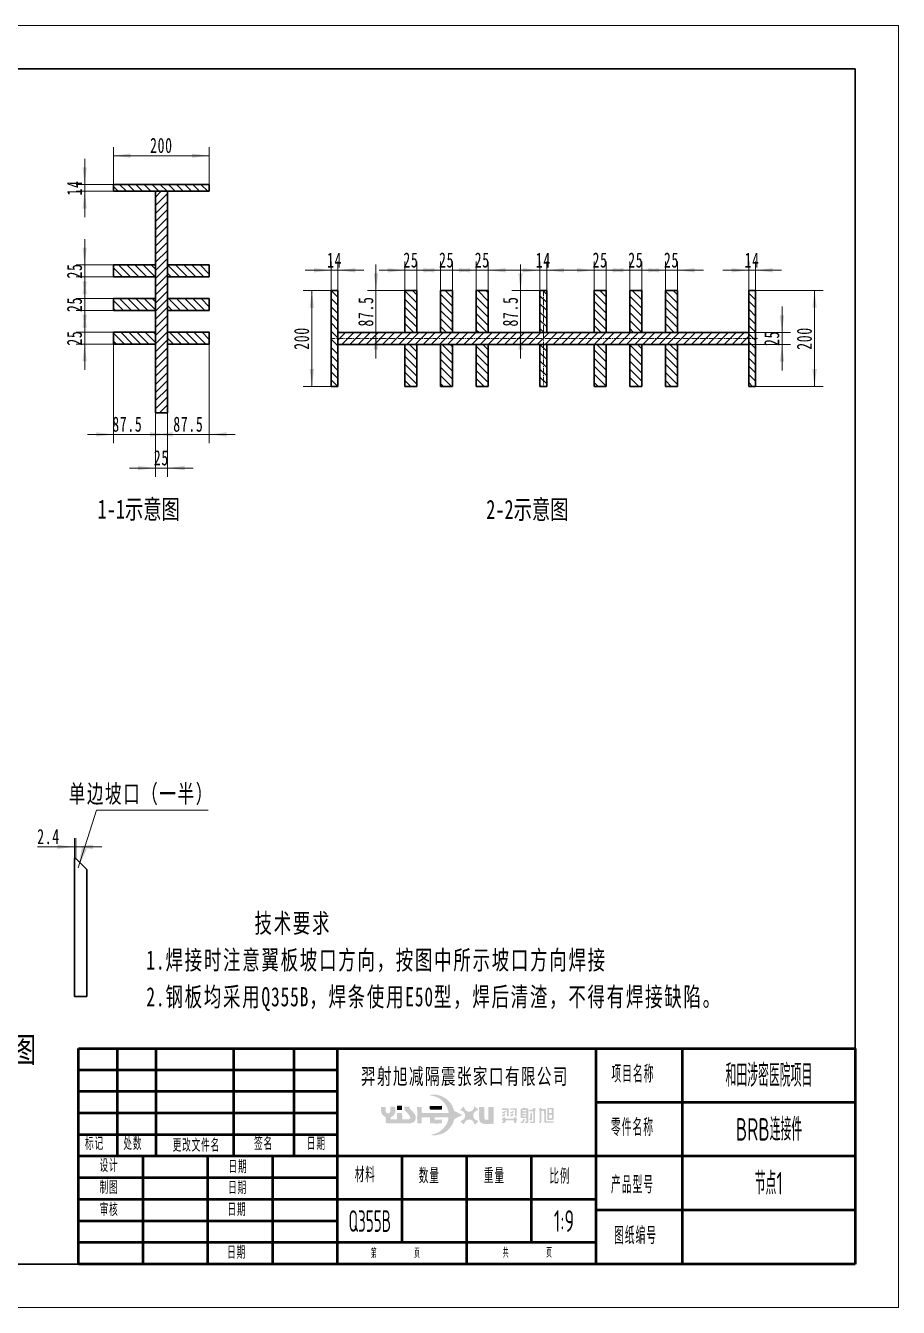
# Model space of a CAD drawing. Header units: millimetres. Extents: x 0 to 3780, y 0 to 2673.
# Drawn here: x 1960 to 3780, y 0 to 2673 of the extents above; entities that cross this region are included whole.
import ezdxf
from ezdxf.enums import TextEntityAlignment as Align

# ---------------------------------------------------------------- set-up
doc = ezdxf.new("R2010")
doc.units = ezdxf.units.MM
doc.linetypes.add('点画线', pattern=[18, 12, -2, 2, -2])
doc.layers.get('0').update_dxf_attribs({"lineweight": 35})
for name, color, linetype, lineweight in [('中心线层', 1, '点画线', 18), ('剖面线层', 4, 'Continuous', 18), ('实体线', 5, 'Continuous', 50), ('尺寸线层', 3, 'Continuous', 18), ('文字', 7, 'Continuous', 18), ('标记', 7, 'Continuous', 18), ('粗实线层', 7, 'Continuous', 35), ('细实线层', 7, 'Continuous', 18)]:
    doc.layers.add(name, color=color, linetype=linetype, lineweight=lineweight)
doc.styles.add('TSSD_Num', font='', dxfattribs={"width": 0.7})
doc.styles.add('UserTxtStyle4', font='', dxfattribs={"width": 0.667})
doc.styles.add('机械', font='isocp', dxfattribs={"width": 0.667, "bigfont": 'gbcbig.shx'})
doc.styles.add('标准', font='', dxfattribs={"width": 0.667})
doc.styles.get('TSSD_Num').set_extended_font_data('宋体')
doc.styles.get('UserTxtStyle4').set_extended_font_data('宋体')
doc.styles.get('标准').set_extended_font_data('宋体')
doc.dimstyles.new('标准', dxfattribs={"dimtxt": 3.5, "dimasz": 4, "dimexe": 2, "dimexo": 0, "dimtad": 1, "dimdsep": 46, "dimtxsty": '标准', "dimblk": '_CAXARROW', "dimcen": 0, "dimdle": 6, "dimazin": 2, "dimtfac": 0.707107, "dimtdec": 3, "dimtmove": 2, "dimatfit": 3, "dimfxl": 1, "dimfrac": 2, "dimtolj": 1, "dimtzin": 0, "dimarcsym": 1})

# ---------------------------------------------------------------- blocks, each defined once
blk = doc.blocks.new('*X2')
at = {"layer": '粗实线层'}
for p, q in [((200, 138.5), (-200, 138.5)), ((200, -138.5), (200, 138.5)), ((-200, -138.5), (200, -138.5))]:
    blk.add_line(p, q, dxfattribs=at)
at = {"layer": '细实线层'}
for p, q in [((210, 148.5), (-210, 148.5)), ((210, -148.5), (210, 148.5)), ((-210, -148.5), (210, -148.5))]:
    blk.add_line(p, q, dxfattribs=at)
blk = doc.blocks.new('*X3')
at = {"layer": '标记', "linetype": 'Continuous'}
for points in [[(-94.3, 34.06), (-94.3, 33.59), (-94.53, 32.83), (-94.77, 32.35), (-95.43, 31.46), (-96.52, 30.6), (-97.37, 30.22), (-98.13, 30.08), (-98.23, 29.99), (-97.99, 29.89), (-97.09, 29.89), (-95.86, 30.18), (-95.24, 30.46), (-94.68, 30.84), (-94.06, 31.41), (-93.49, 32.17), (-93.16, 32.83), (-92.93, 33.63), (-91.08, 34.58), (-92.95, 35.52), (-93.3, 36.57), (-93.73, 37.28), (-94.68, 38.27), (-95.81, 38.93), (-97, 39.27), (-98.23, 39.27), (-98.46, 39.22), (-98.56, 39.12), (-97.56, 38.93), (-96.62, 38.56), (-95.91, 38.08), (-95.24, 37.42), (-94.72, 36.66), (-94.35, 35.72), (-94.25, 35.29), (-94.25, 35.15), (-94.35, 35.05), (-100.36, 35.01), (-100.45, 35.15), (-100.45, 36.33), (-100.55, 36.43), (-101.45, 36.43), (-101.54, 36.33), (-101.49, 34.2), (-101.54, 34.15), (-101.49, 32.78), (-101.4, 32.64), (-100.88, 32.59), (-100.55, 32.64), (-100.45, 32.73), (-100.45, 33.92), (-100.31, 34.06), (-98.7, 34.06), (-98.56, 33.87), (-98.56, 32.73), (-98.46, 32.64), (-96.9, 32.59), (-95.86, 32.64), (-95.77, 32.73), (-95.77, 33.44), (-95.86, 33.54), (-97.37, 33.49), (-97.47, 33.59), (-97.47, 33.96), (-97.33, 34.06)], [(-102.31, 35.08), (-103.16, 35.98), (-103.26, 36.17), (-103.26, 36.45), (-103.35, 36.54), (-104.39, 36.54), (-104.54, 36.4), (-104.39, 35.69), (-103.16, 34.27), (-103.12, 33.85), (-103.31, 33.66), (-103.54, 33.56), (-104.96, 33.56), (-105.01, 34.93), (-105.1, 35.03), (-106.1, 35.03), (-106.19, 34.93), (-106.19, 33.66), (-106.29, 33.56), (-107.66, 33.56), (-107.66, 34.04), (-107, 34.46), (-106.67, 34.98), (-106.57, 35.41), (-106.57, 36.4), (-106.71, 36.54), (-107.42, 36.54), (-107.71, 36.45), (-107.75, 35.27), (-107.99, 34.98), (-108.42, 34.93), (-108.7, 35.12), (-108.8, 35.36), (-108.84, 36.45), (-109.84, 36.45), (-109.88, 36.4), (-109.88, 35.46), (-109.79, 35.03), (-109.6, 34.65), (-109.13, 34.22), (-108.8, 34.08), (-108.8, 33.09), (-108.75, 32.76), (-108.61, 32.62), (-103.12, 32.62), (-102.36, 32.9), (-102.07, 33.18), (-101.84, 33.7), (-101.84, 34.22), (-101.93, 34.51)], [(-105.03, 36.75), (-106.17, 36.75), (-106.17, 35.7), (-105.03, 35.7)], [(-95.86, 35.8), (-95.76, 35.9), (-95.76, 36.61), (-95.86, 36.7), (-98.56, 36.65), (-98.6, 36.61), (-98.6, 35.99), (-98.46, 35.8)]]:
    blk.add_hatch(color=138, dxfattribs=at).paths.add_polyline_path(points, flags=0)
h = blk.add_hatch(color=1, dxfattribs=at)
h.paths.add_polyline_path([(-87.14, 35.51), (-87.19, 35.46), (-87.14, 33.42), (-86.95, 33), (-86.57, 32.67), (-85.91, 32.52), (-84.02, 32.52), (-83.78, 32.62), (-83.83, 36.41), (-84.92, 36.45), (-85.01, 36.36), (-85.01, 33.57), (-85.15, 33.47), (-85.77, 33.52), (-85.91, 33.61), (-85.96, 36.31), (-86.15, 36.45), (-87.1, 36.41), (-87.19, 36.31)], flags=0)
h.paths.add_polyline_path([(-91.45, 33.19), (-91.5, 33.14), (-90.88, 32.48), (-90.69, 32.43), (-90.36, 33.09), (-90.17, 33.28), (-89.7, 33.52), (-89.18, 33.52), (-88.75, 33.33), (-88.52, 33.09), (-88.18, 32.38), (-88.09, 32.38), (-87.52, 32.9), (-87.38, 33.19), (-87.47, 33.28), (-87.9, 33.38), (-88.33, 33.75), (-88.52, 34.18), (-88.52, 34.7), (-88.28, 35.22), (-87.85, 35.55), (-87.38, 35.7), (-87.52, 35.98), (-88.23, 36.55), (-88.33, 36.41), (-88.37, 36.07), (-88.71, 35.65), (-89.27, 35.36), (-89.65, 35.36), (-90.08, 35.51), (-90.41, 35.79), (-90.69, 36.45), (-90.93, 36.41), (-91.5, 35.79), (-91.45, 35.6), (-90.98, 35.51), (-90.65, 35.22), (-90.41, 34.7), (-90.41, 34.23), (-90.6, 33.75), (-90.79, 33.52)], flags=0)
h = blk.add_hatch(color=138, dxfattribs=at)
h.paths.add_polyline_path([(-70.96, 35.05), (-70.96, 35.81), (-70.87, 35.9), (-70.35, 35.86), (-70.35, 35.05)], flags=0)
h.paths.add_polyline_path([(-70.96, 33.82), (-70.96, 34.58), (-70.87, 34.67), (-70.39, 34.67), (-70.3, 34.44), (-70.3, 33.92), (-70.39, 33.77)], flags=0)
h.paths.add_polyline_path([(-71.34, 36.19), (-71.39, 36.14), (-71.39, 33.49), (-71.24, 33.4), (-70.11, 33.44), (-69.92, 33.63), (-69.92, 36.19)], flags=0)
h.paths.add_polyline_path([(-73.23, 33.06), (-73.28, 33.02), (-73.28, 32.83), (-73.14, 32.73), (-72.9, 32.78), (-72.71, 32.97), (-72.71, 35.48), (-72.57, 35.57), (-72.1, 35.53), (-72.05, 32.92), (-71.91, 32.78), (-69.97, 32.78), (-69.87, 32.88), (-69.97, 33.11), (-71.58, 33.11), (-71.67, 33.21), (-71.67, 35.86), (-71.81, 35.95), (-72.66, 35.95), (-72.81, 36.24), (-73.04, 36.24), (-73.28, 35.86), (-73.28, 35.62), (-73.14, 35.53), (-73.09, 33.25)], flags=0)
h.paths.add_polyline_path([(-75.46, 33.63), (-75.51, 33.54), (-75.36, 33.35), (-75.08, 33.35), (-74.94, 33.44), (-74.94, 34.96), (-75.03, 35.05), (-75.32, 35.01), (-75.32, 33.82)], flags=0)
h.paths.add_polyline_path([(-75.55, 35.72), (-75.6, 35.67), (-75.6, 35.57), (-75.46, 35.43), (-74.61, 35.38), (-74.61, 33.06), (-75.32, 33.02), (-75.41, 32.83), (-75.27, 32.69), (-74.37, 32.69), (-74.18, 32.83), (-74.18, 35.38), (-74.08, 35.48), (-74.18, 36.14), (-74.27, 36.24), (-74.61, 36.19), (-74.65, 35.81), (-75.17, 35.81)], flags=0)
h.paths.add_polyline_path([(-77.11, 35.48), (-77.11, 35.72), (-76.22, 35.76), (-76.22, 35.53), (-76.36, 35.43)], flags=0)
h.paths.add_polyline_path([(-77.11, 34.86), (-77.11, 35.05), (-76.36, 35.15), (-76.17, 35.01), (-76.26, 34.82)], flags=0)
h.paths.add_polyline_path([(-77.11, 34.25), (-77.11, 34.44), (-76.93, 34.53), (-76.36, 34.53), (-76.17, 34.39), (-76.31, 34.2)], flags=0)
h.paths.add_polyline_path([(-77.49, 36.05), (-77.54, 36), (-77.54, 33.96), (-77.45, 33.87), (-76.22, 33.87), (-76.17, 33.16), (-76.26, 33.02), (-76.5, 33.02), (-76.59, 32.88), (-76.45, 32.69), (-75.93, 32.69), (-75.74, 32.88), (-75.79, 36), (-75.88, 36.09), (-76.45, 36.09), (-76.55, 36.24), (-76.93, 36.24), (-77.07, 36.09)], flags=0)
h.paths.add_polyline_path([(-77.49, 32.97), (-77.54, 32.92), (-77.54, 32.78), (-77.45, 32.69), (-77.07, 32.69), (-76.83, 32.88), (-76.59, 33.44), (-76.59, 33.68), (-76.88, 33.68), (-77.16, 33.11)], flags=0)
h.paths.add_polyline_path([(-79.91, 34.53), (-79.95, 34.48), (-79.91, 34.25), (-79.53, 34.25), (-79.39, 34.34), (-79.15, 34.77), (-79.53, 34.82)], flags=0)
h.paths.add_polyline_path([(-79.95, 36), (-80, 35.9), (-79.91, 35.81), (-78.87, 35.76), (-78.87, 34.39), (-78.77, 34.25), (-78.44, 34.3), (-78.44, 36.14), (-79.91, 36.15)], flags=0)
h.paths.add_polyline_path([(-79.95, 35.1), (-80, 35.05), (-79.91, 34.96), (-79.39, 34.96), (-79.15, 35.34), (-79.2, 35.48), (-79.43, 35.48), (-79.67, 35.24), (-79.91, 35.24)], flags=0)
h.paths.add_polyline_path([(-81.8, 36.14), (-81.85, 36.09), (-81.85, 35.86), (-81.75, 35.76), (-80.76, 35.76), (-80.71, 34.3), (-80.38, 34.25), (-80.29, 34.34), (-80.33, 36.14)], flags=0)
h.paths.add_polyline_path([(-81.8, 35.24), (-81.85, 35.19), (-81.8, 34.96), (-81.28, 34.96), (-81.04, 35.29), (-81.04, 35.48), (-81.33, 35.48), (-81.61, 35.24)], flags=0)
h.paths.add_polyline_path([(-81.8, 32.97), (-81.85, 32.92), (-81.85, 32.83), (-81.71, 32.73), (-81.14, 32.78), (-81.04, 32.88), (-81.04, 33.25), (-80.9, 33.35), (-79.15, 33.35), (-79.06, 33.21), (-79.06, 32.83), (-78.91, 32.73), (-78.68, 32.73), (-78.53, 32.88), (-78.53, 33.25), (-78.39, 33.4), (-78.39, 33.68), (-78.53, 33.77), (-78.53, 33.92), (-78.63, 34.01), (-79.01, 34.01), (-79.15, 33.73), (-81, 33.73), (-81.14, 34.01), (-81.47, 34.01), (-81.61, 33.92), (-81.61, 33.77), (-81.85, 33.63), (-81.85, 33.4), (-81.66, 33.35), (-81.56, 33.21), (-81.66, 33.02)], flags=0)
h.paths.add_polyline_path([(-81.85, 34.48), (-81.9, 34.39), (-81.8, 34.25), (-81.37, 34.25), (-81.04, 34.67), (-81.09, 34.86), (-81.42, 34.82)], flags=0)
at = {"layer": '实体线'}
for p, q in [((-180, 50), (0, 50)), ((-180, 0), (-180, 50)), ((-171, 25), (-171, 50)), ((-162, 25), (-162, 50)), ((-144, 25), (-144, 50)), ((-130, 25), (-130, 50)), ((-120, 0), (-120, 50)), ((-60, 0), (-60, 50)), ((-40, 0), (-40, 50)), ((0, 50), (0, 0)), ((-120, 45), (-180, 45)), ((-120, 40), (-180, 40)), ((-120, 40), (-180, 40)), ((0, 37.5), (-60, 37.5)), ((-120, 35), (-180, 35)), ((-120, 30), (-180, 30)), ((-60, 25), (-180, 25)), ((-165, 0), (-165, 25)), ((-150, 0), (-150, 25)), ((-135, 0), (-135, 25)), ((-105, 5), (-105, 25)), ((-90, 0), (-90, 25)), ((-75, 5), (-75, 25)), ((0, 25), (-60, 25)), ((-120, 20), (-180, 20)), ((-60, 15), (-180, 15)), ((0, 12.5), (-60, 12.5)), ((-120, 10), (-180, 10)), ((-60, 5), (-180, 5)), ((0, 0), (-180, 0))]:
    blk.add_line(p, q, dxfattribs=at)
at = {"layer": '实体线', "color": 0, "attachment_point": 1, "style": '机械'}
for s, insert, char_height, width in [('\\T1.1;比例', (-70.87, 22.12), 3.5, 15.1191), ('\\T1.1;第         页', (-112.26, 3.45), 2, 39.5858)]:
    blk.add_mtext(s, dxfattribs=dict(at, insert=insert, char_height=char_height, width=width))
at = {"layer": '尺寸线层', "color": 7, "linetype": 'Continuous', "lineweight": 18, "insert": (-90.45, 43.32), "char_height": 3.7038, "width": 81.2975, "attachment_point": 5, "line_spacing_factor": 1.194679, "style": 'UserTxtStyle4'}
blk.add_mtext('\\T1.1;羿射旭减隔震张家口有限公司', dxfattribs=at)
at = {"layer": '尺寸线层', "color": 0, "attachment_point": 1, "style": '机械'}
for s, insert, char_height, width in [('\\T1.1;项目名称', (-56.5, 46.08), 4, 15.1191), ('\\T1.1;零件名称', (-56.6, 33.71), 4, 15.1191), ('\\T1.1;标记', (-178.5, 29.46), 3, 15.1191), ('\\T1.1;处数', (-169.61, 29.46), 3, 15.1191), ('\\T1.1;签名', (-139.32, 29.46), 3, 15.1191), ('\\T1.1;日期', (-127.06, 29.46), 3, 15.1191), ('\\T1.1;更改文件名', (-158.19, 29.07), 3, 15.1191), ('\\T1.1;设计', (-175.14, 24.38), 3, 15.1191), ('\\T1.1;日期', (-145.25, 24.08), 3, 15.1191), ('\\T1.1;材料', (-116, 22.5), 3.5, 15.1191), ('\\T1.1;数量', (-101.14, 22.23), 3.5, 15.1191), ('\\T1.1;重量', (-86.06, 22.23), 3.5, 15.1191), ('\\T1.1;产品型号', (-56.6, 20.42), 4, 15.1191), ('\\T1.1;制图', (-175.14, 19.3), 3, 15.1191), ('\\T1.1;日期', (-145.35, 19.22), 3, 15.1191), ('\\T1.1;审核', (-175.12, 14.15), 3, 15.1191), ('\\T1.1;日期', (-145.49, 14.17), 3, 15.1191), ('\\T1.1;图纸编号', (-55.9, 8.64), 4, 15.1191), ('\\T1.1;日期', (-145.57, 4.23), 3, 15.1191), ('\\T1.1;共         页', (-81.66, 3.56), 2, 39.5858)]:
    blk.add_mtext(s, dxfattribs=dict(at, insert=insert, char_height=char_height, width=width))
at = {"layer": '尺寸线层', "color": 0, "style": '机械', "width": 0.667}
for tag, height, p in [('标记4', 2.88, (-175.5, 47.5)), ('处数D', 2.83, (-166.5, 47.5)), ('更改文件4', 2.88, (-153, 47.5)), ('签名4', 2.83, (-137, 47.5)), ('日期', 2.83, (-125, 47.5)), ('项目名称', 5.2, (-20, 43.75)), ('标记3', 2.88, (-175.5, 42.5)), ('处数C', 2.83, (-166.5, 42.5)), ('更改文件3', 2.88, (-153, 42.5)), ('签名3', 2.83, (-137, 42.5)), ('日期', 2.83, (-125, 42.5)), ('标记2', 2.88, (-175.5, 37.5)), ('处数B', 2.83, (-166.5, 37.5)), ('更改文件2', 2.88, (-153, 37.5)), ('签名2', 2.83, (-137, 37.5)), ('日期', 2.83, (-125, 37.5)), ('标记1', 2.88, (-175.5, 32.5)), ('处数A', 2.83, (-166.5, 32.5)), ('更改文件1', 2.88, (-153, 32.5)), ('签名1', 2.83, (-137, 32.5)), ('日期', 2.83, (-125, 32.5)), ('零件名称', 5.2, (-20, 31.25)), ('设计', 2.86, (-157.5, 22.5)), ('日期', 2.83, (-127.5, 22.5)), ('产品型号', 5.2, (-20, 18.75)), ('制图', 2.86, (-157.5, 17.5)), ('日期', 2.83, (-127.5, 17.5)), ('审核', 2.86, (-157.5, 12.5)), ('日期', 2.83, (-127.5, 12.5)), ('材料', 4.76, (-112.5, 10)), ('数量', 4.72, (-97.5, 10)), ('重量', 4.8, (-82.5, 10)), ('比例', 4.96, (-67.5, 10)), ('图纸编号', 5.2, (-20, 6.25)), ('日期', 2.83, (-127.5, 2.86))]:
    blk.add_attdef(tag, text='', height=height, dxfattribs=at).set_placement(p, align=Align.MIDDLE_CENTER)
blk = doc.blocks.new('*X8')
at = {"layer": '尺寸线层', "linetype": 'Continuous'}
for points in [[(3605.2, 2120.6), (3609.7, 2084.6), (3600.7, 2084.6)], [(3605.2, 1920.6), (3609.7, 1956.6), (3600.7, 1956.6)]]:
    blk.add_hatch(color=0, dxfattribs=at).paths.add_polyline_path(points, flags=0)
at = {"layer": '尺寸线层', "color": 0, "linetype": 'Continuous'}
for p, q in [((3482, 2120.6), (3623.2, 2120.6)), ((3605.2, 2120.6), (3605.2, 1920.6)), ((3482, 1920.6), (3623.2, 1920.6))]:
    blk.add_line(p, q, dxfattribs=at)
at = {"layer": '尺寸线层', "color": 0, "insert": (3584, 2020.6), "char_height": 31.5, "width": 90.052, "attachment_point": 5, "rotation": 90, "line_spacing_factor": 1.15057, "style": '标准'}
blk.add_mtext('\\T1.1;200', dxfattribs=at)
blk = doc.blocks.new('_CAXARROW')
blk.add_hatch(color=0).paths.add_polyline_path([(0, 0), (-1, 0.125), (-1, -0.125)], flags=0)
blk = doc.blocks.new('*X9')
at = {"layer": '尺寸线层', "linetype": 'Continuous'}
for points in [[(2556.6, 2120.6), (2561.1, 2084.6), (2552.1, 2084.6)], [(2556.6, 1920.6), (2561.1, 1956.6), (2552.1, 1956.6)]]:
    blk.add_hatch(color=0, dxfattribs=at).paths.add_polyline_path(points, flags=0)
at = {"layer": '尺寸线层', "color": 0, "linetype": 'Continuous'}
for p, q in [((2597, 2120.6), (2538.6, 2120.6)), ((2556.6, 2120.6), (2556.6, 1920.6)), ((2597, 1920.6), (2538.6, 1920.6))]:
    blk.add_line(p, q, dxfattribs=at)
at = {"layer": '尺寸线层', "color": 0, "insert": (2535.4, 2020.6), "char_height": 31.5, "width": 90.052, "attachment_point": 5, "rotation": 90, "line_spacing_factor": 1.15057, "style": '标准'}
blk.add_mtext('\\T1.1;200', dxfattribs=at)
blk = doc.blocks.new('*X10')
at = {"layer": '尺寸线层', "linetype": 'Continuous'}
for points in [[(2597, 2162.8), (2561, 2158.3), (2561, 2167.3)], [(2611, 2162.8), (2647, 2158.3), (2647, 2167.3)]]:
    blk.add_hatch(color=0, dxfattribs=at).paths.add_polyline_path(points, flags=0)
at = {"layer": '尺寸线层', "color": 0, "linetype": 'Continuous'}
for p, q in [((2597, 2120.6), (2597, 2180.8)), ((2611, 2120.6), (2611, 2180.8)), ((2665, 2162.8), (2543, 2162.8))]:
    blk.add_line(p, q, dxfattribs=at)
at = {"layer": '尺寸线层', "color": 0, "insert": (2604, 2184), "char_height": 31.5, "width": 63, "attachment_point": 5, "line_spacing_factor": 1.15057, "style": '标准'}
blk.add_mtext('\\T1.1;14', dxfattribs=at)
blk = doc.blocks.new('*X11')
at = {"layer": '尺寸线层', "linetype": 'Continuous'}
for points in [[(3219.8, 2162.8), (3183.8, 2167.3), (3183.8, 2158.3)], [(3244.8, 2162.8), (3280.8, 2167.3), (3280.8, 2158.3)]]:
    blk.add_hatch(color=0, dxfattribs=at).paths.add_polyline_path(points, flags=0)
at = {"layer": '尺寸线层', "color": 0, "linetype": 'Continuous'}
for p, q in [((3219.8, 2120.6), (3219.8, 2180.8)), ((3244.8, 2120.6), (3244.8, 2180.8)), ((3165.8, 2162.8), (3298.8, 2162.8))]:
    blk.add_line(p, q, dxfattribs=at)
at = {"layer": '尺寸线层', "color": 0, "insert": (3232.3, 2184), "char_height": 31.5, "width": 63, "attachment_point": 5, "line_spacing_factor": 1.15057, "style": '标准'}
blk.add_mtext('\\T1.1;25', dxfattribs=at)
blk = doc.blocks.new('*X12')
at = {"layer": '尺寸线层', "linetype": 'Continuous'}
for points in [[(3294.2, 2162.8), (3258.2, 2167.3), (3258.2, 2158.3)], [(3319.2, 2162.8), (3355.2, 2167.3), (3355.2, 2158.3)]]:
    blk.add_hatch(color=0, dxfattribs=at).paths.add_polyline_path(points, flags=0)
at = {"layer": '尺寸线层', "color": 0, "linetype": 'Continuous'}
for p, q in [((3294.2, 2120.6), (3294.2, 2180.8)), ((3319.2, 2120.6), (3319.2, 2180.8)), ((3240.2, 2162.8), (3373.2, 2162.8))]:
    blk.add_line(p, q, dxfattribs=at)
at = {"layer": '尺寸线层', "color": 0, "insert": (3306.7, 2184), "char_height": 31.5, "width": 63, "attachment_point": 5, "line_spacing_factor": 1.15057, "style": '标准'}
blk.add_mtext('\\T1.1;25', dxfattribs=at)
blk = doc.blocks.new('*X13')
at = {"layer": '尺寸线层', "linetype": 'Continuous'}
for points in [[(3468, 2162.8), (3432, 2167.3), (3432, 2158.3)], [(3482, 2162.8), (3518, 2167.3), (3518, 2158.3)]]:
    blk.add_hatch(color=0, dxfattribs=at).paths.add_polyline_path(points, flags=0)
at = {"layer": '尺寸线层', "color": 0, "linetype": 'Continuous'}
for p, q in [((3468, 2120.6), (3468, 2180.8)), ((3482, 2120.6), (3482, 2180.8)), ((3414, 2162.8), (3536, 2162.8))]:
    blk.add_line(p, q, dxfattribs=at)
at = {"layer": '尺寸线层', "color": 0, "insert": (3475, 2184), "char_height": 31.5, "width": 63, "attachment_point": 5, "line_spacing_factor": 1.15057, "style": '标准'}
blk.add_mtext('\\T1.1;14', dxfattribs=at)
blk = doc.blocks.new('*X14')
at = {"layer": '尺寸线层', "linetype": 'Continuous'}
for points in [[(3537.3, 2033.1), (3541.8, 2069.1), (3532.8, 2069.1)], [(3537.3, 2008.1), (3541.8, 1972.1), (3532.8, 1972.1)]]:
    blk.add_hatch(color=0, dxfattribs=at).paths.add_polyline_path(points, flags=0)
at = {"layer": '尺寸线层', "color": 0, "linetype": 'Continuous'}
for p, q in [((3537.3, 2087.1), (3537.3, 1954.1)), ((3468, 2033.1), (3555.3, 2033.1)), ((3468, 2008.1), (3555.3, 2008.1))]:
    blk.add_line(p, q, dxfattribs=at)
at = {"layer": '尺寸线层', "color": 0, "insert": (3516.1, 2020.6), "char_height": 31.5, "width": 63, "attachment_point": 5, "rotation": 90, "line_spacing_factor": 1.15057, "style": '标准'}
blk.add_mtext('\\T1.1;25', dxfattribs=at)
blk = doc.blocks.new('*X15')
at = {"layer": '尺寸线层', "linetype": 'Continuous'}
for points in [[(2690.4, 2120.6), (2685.9, 2156.6), (2694.9, 2156.6)], [(2690.4, 2033.1), (2685.9, 1997.1), (2694.9, 1997.1)]]:
    blk.add_hatch(color=0, dxfattribs=at).paths.add_polyline_path(points, flags=0)
at = {"layer": '尺寸线层', "color": 0, "linetype": 'Continuous'}
for p, q in [((2690.4, 1979.1), (2690.4, 2174.6)), ((2750.8, 2120.6), (2672.4, 2120.6)), ((2750.8, 2033.1), (2672.4, 2033.1))]:
    blk.add_line(p, q, dxfattribs=at)
at = {"layer": '尺寸线层', "color": 0, "insert": (2669.2, 2076.9), "char_height": 31.5, "width": 122.87, "attachment_point": 5, "rotation": 90, "line_spacing_factor": 1.15057, "style": '标准'}
blk.add_mtext('\\T1.1;87.5', dxfattribs=at)
blk = doc.blocks.new('*X16')
at = {"layer": '尺寸线层', "linetype": 'Continuous'}
for points in [[(3032.5, 2162.8), (2996.5, 2167.3), (2996.5, 2158.3)], [(3046.5, 2162.8), (3082.5, 2167.3), (3082.5, 2158.3)]]:
    blk.add_hatch(color=0, dxfattribs=at).paths.add_polyline_path(points, flags=0)
at = {"layer": '尺寸线层', "color": 0, "linetype": 'Continuous'}
for p, q in [((3032.5, 2120.6), (3032.5, 2180.8)), ((3046.5, 2120.6), (3046.5, 2180.8)), ((2978.5, 2162.8), (3100.5, 2162.8))]:
    blk.add_line(p, q, dxfattribs=at)
at = {"layer": '尺寸线层', "color": 0, "insert": (3039.5, 2184), "char_height": 31.5, "width": 63, "attachment_point": 5, "line_spacing_factor": 1.15057, "style": '标准'}
blk.add_mtext('\\T1.1;14', dxfattribs=at)
blk = doc.blocks.new('*X17')
at = {"layer": '尺寸线层', "linetype": 'Continuous'}
for points in [[(3145.4, 2162.8), (3109.4, 2167.3), (3109.4, 2158.3)], [(3170.4, 2162.8), (3206.4, 2167.3), (3206.4, 2158.3)]]:
    blk.add_hatch(color=0, dxfattribs=at).paths.add_polyline_path(points, flags=0)
at = {"layer": '尺寸线层', "color": 0, "linetype": 'Continuous'}
for p, q in [((3145.4, 2120.6), (3145.4, 2180.8)), ((3170.4, 2120.6), (3170.4, 2180.8)), ((3091.4, 2162.8), (3224.4, 2162.8))]:
    blk.add_line(p, q, dxfattribs=at)
at = {"layer": '尺寸线层', "color": 0, "insert": (3157.9, 2184), "char_height": 31.5, "width": 63, "attachment_point": 5, "line_spacing_factor": 1.15057, "style": '标准'}
blk.add_mtext('\\T1.1;25', dxfattribs=at)
blk = doc.blocks.new('*X18')
at = {"layer": '尺寸线层', "linetype": 'Continuous'}
for points in [[(2899.6, 2162.8), (2863.6, 2167.3), (2863.6, 2158.3)], [(2924.6, 2162.8), (2960.6, 2167.3), (2960.6, 2158.3)]]:
    blk.add_hatch(color=0, dxfattribs=at).paths.add_polyline_path(points, flags=0)
at = {"layer": '尺寸线层', "color": 0, "linetype": 'Continuous'}
for p, q in [((2899.6, 2120.6), (2899.6, 2180.8)), ((2924.6, 2120.6), (2924.6, 2180.8)), ((2845.6, 2162.8), (2978.6, 2162.8))]:
    blk.add_line(p, q, dxfattribs=at)
at = {"layer": '尺寸线层', "color": 0, "insert": (2912.1, 2184), "char_height": 31.5, "width": 63, "attachment_point": 5, "line_spacing_factor": 1.15057, "style": '标准'}
blk.add_mtext('\\T1.1;25', dxfattribs=at)
blk = doc.blocks.new('*X19')
at = {"layer": '尺寸线层', "linetype": 'Continuous'}
for points in [[(2825.2, 2162.8), (2789.2, 2158.3), (2789.2, 2167.3)], [(2850.2, 2162.8), (2886.2, 2158.3), (2886.2, 2167.3)]]:
    blk.add_hatch(color=0, dxfattribs=at).paths.add_polyline_path(points, flags=0)
at = {"layer": '尺寸线层', "color": 0, "linetype": 'Continuous'}
for p, q in [((2825.2, 2120.6), (2825.2, 2180.8)), ((2850.2, 2120.6), (2850.2, 2180.8)), ((2904.2, 2162.8), (2771.2, 2162.8))]:
    blk.add_line(p, q, dxfattribs=at)
at = {"layer": '尺寸线层', "color": 0, "insert": (2837.7, 2184), "char_height": 31.5, "width": 63, "attachment_point": 5, "line_spacing_factor": 1.15057, "style": '标准'}
blk.add_mtext('\\T1.1;25', dxfattribs=at)
blk = doc.blocks.new('*X20')
at = {"layer": '尺寸线层', "linetype": 'Continuous'}
for points in [[(2750.8, 2162.8), (2714.8, 2158.3), (2714.8, 2167.3)], [(2775.8, 2162.8), (2811.8, 2158.3), (2811.8, 2167.3)]]:
    blk.add_hatch(color=0, dxfattribs=at).paths.add_polyline_path(points, flags=0)
at = {"layer": '尺寸线层', "color": 0, "linetype": 'Continuous'}
for p, q in [((2750.8, 2120.6), (2750.8, 2180.8)), ((2775.8, 2120.6), (2775.8, 2180.8)), ((2829.8, 2162.8), (2696.8, 2162.8))]:
    blk.add_line(p, q, dxfattribs=at)
at = {"layer": '尺寸线层', "color": 0, "insert": (2763.3, 2184), "char_height": 31.5, "width": 63, "attachment_point": 5, "line_spacing_factor": 1.15057, "style": '标准'}
blk.add_mtext('\\T1.1;25', dxfattribs=at)
blk = doc.blocks.new('*X21')
at = {"layer": '尺寸线层', "linetype": 'Continuous'}
for points in [[(2992, 2120.6), (2996.5, 2156.6), (2987.5, 2156.6)], [(2992, 2033.1), (2996.5, 1997.1), (2987.5, 1997.1)]]:
    blk.add_hatch(color=0, dxfattribs=at).paths.add_polyline_path(points, flags=0)
at = {"layer": '尺寸线层', "color": 0, "linetype": 'Continuous'}
for p, q in [((2992, 2174.6), (2992, 1979.1)), ((3032.5, 2120.6), (2974, 2120.6)), ((3032.5, 2033.1), (2974, 2033.1))]:
    blk.add_line(p, q, dxfattribs=at)
at = {"layer": '尺寸线层', "color": 0, "insert": (2970.8, 2076.9), "char_height": 31.5, "width": 122.87, "attachment_point": 5, "rotation": 90, "line_spacing_factor": 1.15057, "style": '标准'}
blk.add_mtext('\\T1.1;87.5', dxfattribs=at)
blk = doc.blocks.new('*X24')
at = {"layer": '尺寸线层', "linetype": 'Continuous'}
for points in [[(2142.8, 2401.8), (2178.8, 2397.3), (2178.8, 2406.3)], [(2342.8, 2401.8), (2306.8, 2397.3), (2306.8, 2406.3)]]:
    blk.add_hatch(color=0, dxfattribs=at).paths.add_polyline_path(points, flags=0)
at = {"layer": '尺寸线层', "color": 0, "linetype": 'Continuous'}
for p, q in [((2142.8, 2341.5), (2142.8, 2419.8)), ((2342.8, 2341.5), (2342.8, 2419.8)), ((2342.8, 2401.8), (2142.8, 2401.8))]:
    blk.add_line(p, q, dxfattribs=at)
at = {"layer": '尺寸线层', "color": 0, "insert": (2242.8, 2423), "char_height": 31.5, "width": 90.052, "attachment_point": 5, "line_spacing_factor": 1.15057, "style": '标准'}
blk.add_mtext('\\T1.1;200', dxfattribs=at)
blk = doc.blocks.new('*X25')
at = {"layer": '尺寸线层', "linetype": 'Continuous'}
for points in [[(2082.8, 2173.9), (2087.3, 2209.9), (2078.3, 2209.9)], [(2082.8, 2148.9), (2087.3, 2112.9), (2078.3, 2112.9)]]:
    blk.add_hatch(color=0, dxfattribs=at).paths.add_polyline_path(points, flags=0)
at = {"layer": '尺寸线层', "color": 0, "linetype": 'Continuous'}
for p, q in [((2082.8, 2227.9), (2082.8, 2094.9)), ((2142.8, 2173.9), (2064.8, 2173.9)), ((2142.8, 2148.9), (2064.8, 2148.9))]:
    blk.add_line(p, q, dxfattribs=at)
at = {"layer": '尺寸线层', "color": 0, "insert": (2061.6, 2161.4), "char_height": 31.5, "width": 63, "attachment_point": 5, "rotation": 90, "line_spacing_factor": 1.15057, "style": '标准'}
blk.add_mtext('\\T1.1;25', dxfattribs=at)
blk = doc.blocks.new('*X26')
at = {"layer": '尺寸线层', "linetype": 'Continuous'}
for points in [[(2082.8, 2103.9), (2087.3, 2139.9), (2078.3, 2139.9)], [(2082.8, 2078.9), (2087.3, 2042.9), (2078.3, 2042.9)]]:
    blk.add_hatch(color=0, dxfattribs=at).paths.add_polyline_path(points, flags=0)
at = {"layer": '尺寸线层', "color": 0, "linetype": 'Continuous'}
for p, q in [((2082.8, 2157.9), (2082.8, 2024.9)), ((2142.8, 2103.9), (2064.8, 2103.9)), ((2142.8, 2078.9), (2064.8, 2078.9))]:
    blk.add_line(p, q, dxfattribs=at)
at = {"layer": '尺寸线层', "color": 0, "insert": (2061.6, 2091.4), "char_height": 31.5, "width": 63, "attachment_point": 5, "rotation": 90, "line_spacing_factor": 1.15057, "style": '标准'}
blk.add_mtext('\\T1.1;25', dxfattribs=at)
blk = doc.blocks.new('*X27')
at = {"layer": '尺寸线层', "linetype": 'Continuous'}
for points in [[(2082.8, 2033.9), (2087.3, 2069.9), (2078.3, 2069.9)], [(2082.8, 2008.9), (2087.3, 1972.9), (2078.3, 1972.9)]]:
    blk.add_hatch(color=0, dxfattribs=at).paths.add_polyline_path(points, flags=0)
at = {"layer": '尺寸线层', "color": 0, "linetype": 'Continuous'}
for p, q in [((2082.8, 2087.9), (2082.8, 1954.9)), ((2142.8, 2033.9), (2064.8, 2033.9)), ((2142.8, 2008.9), (2064.8, 2008.9))]:
    blk.add_line(p, q, dxfattribs=at)
at = {"layer": '尺寸线层', "color": 0, "insert": (2061.6, 2021.4), "char_height": 31.5, "width": 63, "attachment_point": 5, "rotation": 90, "line_spacing_factor": 1.15057, "style": '标准'}
blk.add_mtext('\\T1.1;25', dxfattribs=at)
blk = doc.blocks.new('*X28')
at = {"layer": '尺寸线层', "linetype": 'Continuous'}
for points in [[(2230.3, 1750.3), (2194.3, 1754.8), (2194.3, 1745.8)], [(2255.3, 1750.3), (2291.3, 1754.8), (2291.3, 1745.8)]]:
    blk.add_hatch(color=0, dxfattribs=at).paths.add_polyline_path(points, flags=0)
at = {"layer": '尺寸线层', "color": 0, "linetype": 'Continuous'}
for p, q in [((2230.3, 1865.5), (2230.3, 1732.3)), ((2255.3, 1865.5), (2255.3, 1732.3)), ((2176.3, 1750.3), (2309.3, 1750.3))]:
    blk.add_line(p, q, dxfattribs=at)
at = {"layer": '尺寸线层', "color": 0, "insert": (2242.8, 1771.5), "char_height": 31.5, "width": 63, "attachment_point": 5, "line_spacing_factor": 1.15057, "style": '标准'}
blk.add_mtext('\\T1.1;25', dxfattribs=at)
blk = doc.blocks.new('*X29')
at = {"layer": '尺寸线层', "linetype": 'Continuous'}
for points in [[(2082.8, 2341.5), (2087.3, 2377.5), (2078.3, 2377.5)], [(2082.8, 2327.5), (2087.3, 2291.5), (2078.3, 2291.5)]]:
    blk.add_hatch(color=0, dxfattribs=at).paths.add_polyline_path(points, flags=0)
at = {"layer": '尺寸线层', "color": 0, "linetype": 'Continuous'}
for p, q in [((2082.8, 2395.5), (2082.8, 2273.5)), ((2142.8, 2341.5), (2064.8, 2341.5)), ((2142.8, 2327.5), (2064.8, 2327.5))]:
    blk.add_line(p, q, dxfattribs=at)
at = {"layer": '尺寸线层', "color": 0, "insert": (2061.5, 2334.5), "char_height": 31.5, "width": 63, "attachment_point": 5, "rotation": 90, "line_spacing_factor": 1.15057, "style": '标准'}
blk.add_mtext('\\T1.1;14', dxfattribs=at)
blk = doc.blocks.new('*X30')
at = {"layer": '尺寸线层', "linetype": 'Continuous'}
for points in [[(2142.8, 1820.5), (2106.8, 1825), (2106.8, 1816)], [(2230.3, 1820.5), (2266.3, 1825), (2266.3, 1816)]]:
    blk.add_hatch(color=0, dxfattribs=at).paths.add_polyline_path(points, flags=0)
at = {"layer": '尺寸线层', "color": 0, "linetype": 'Continuous'}
for p, q in [((2142.8, 2008.9), (2142.8, 1802.5)), ((2230.3, 1865.5), (2230.3, 1802.5)), ((2088.8, 1820.5), (2284.3, 1820.5))]:
    blk.add_line(p, q, dxfattribs=at)
at = {"layer": '尺寸线层', "color": 0, "insert": (2171.8, 1841.7), "char_height": 31.5, "width": 122.87, "attachment_point": 5, "line_spacing_factor": 1.15057, "style": '标准'}
blk.add_mtext('\\T1.1;87.5', dxfattribs=at)
blk = doc.blocks.new('*X31')
at = {"layer": '尺寸线层', "linetype": 'Continuous'}
for points in [[(2255.3, 1820.5), (2219.3, 1816), (2219.3, 1825)], [(2342.8, 1820.5), (2378.8, 1816), (2378.8, 1825)]]:
    blk.add_hatch(color=0, dxfattribs=at).paths.add_polyline_path(points, flags=0)
at = {"layer": '尺寸线层', "color": 0, "linetype": 'Continuous'}
for p, q in [((2342.8, 2008.9), (2342.8, 1802.5)), ((2255.3, 1865.5), (2255.3, 1802.5)), ((2396.8, 1820.5), (2201.3, 1820.5))]:
    blk.add_line(p, q, dxfattribs=at)
at = {"layer": '尺寸线层', "color": 0, "insert": (2299.1, 1841.7), "char_height": 31.5, "width": 122.87, "attachment_point": 5, "line_spacing_factor": 1.15057, "style": '标准'}
blk.add_mtext('\\T1.1;87.5', dxfattribs=at)
blk = doc.blocks.new('*X37')
at = {"layer": '尺寸线层', "linetype": 'Continuous'}
blk.add_hatch(color=0, dxfattribs=at).paths.add_polyline_path([(-131.8, -120.4), (-123.8, -77.6), (-113.5, -80.9)], flags=0)
at = {"layer": '尺寸线层', "color": 0, "linetype": 'Continuous'}
blk.add_line((-131.8, -120.4), (-93.5, 0), dxfattribs=at)
at = {"layer": '尺寸线层', "color": 0}
blk.add_line((-93.5, 0), (139.5, 0), dxfattribs=at)
at = {"layer": '尺寸线层', "color": 0, "insert": (0, 31.7), "char_height": 37.8, "width": 557.945, "attachment_point": 5, "line_spacing_factor": 1.15057, "style": '标准'}
blk.add_mtext('\\T1.1;单边坡口（一半）', dxfattribs=at)
blk = doc.blocks.new('*X39')
at = {"layer": '尺寸线层', "linetype": 'Continuous'}
for points in [[(2061.9, 960.4), (2025.9, 955.9), (2025.9, 964.9)], [(2064.3, 960.4), (2100.3, 955.9), (2100.3, 964.9)]]:
    blk.add_hatch(color=0, dxfattribs=at).paths.add_polyline_path(points, flags=0)
at = {"layer": '尺寸线层', "color": 0, "linetype": 'Continuous'}
for p, q in [((2061.9, 936.1), (2061.9, 978.4)), ((2064.3, 936.1), (2064.3, 978.4)), ((2118.3, 960.4), (1984.6, 960.4))]:
    blk.add_line(p, q, dxfattribs=at)
at = {"layer": '尺寸线层', "color": 0, "insert": (2007.4, 981.6), "char_height": 31.5, "width": 90.991, "attachment_point": 5, "line_spacing_factor": 1.15057, "style": '标准'}
blk.add_mtext('\\T1.1;2.4', dxfattribs=at)

msp = doc.modelspace()

# ---------------------------------------------------------------- hatches: boundary and pattern name
at = {"layer": '剖面线层'}
h = msp.add_hatch(dxfattribs=at)
h.set_pattern_fill('无图案', color=256, scale=12, angle=315, style=0, pattern_type=0)
h.set_pattern_definition([(315, (0, 0), (8.48528, 8.48528), [])])
h.paths.add_polyline_path([(2342.802, 2033.859), (2342.802, 2008.859), (2255.302, 2008.859), (2255.302, 2033.859)], flags=0)
h.paths.add_polyline_path([(2230.302, 2033.859), (2230.302, 2008.859), (2142.802, 2008.859), (2142.802, 2033.859)], flags=0)
h.paths.add_polyline_path([(2342.802, 2103.859), (2342.802, 2078.859), (2255.302, 2078.859), (2255.302, 2103.859)], flags=0)
h.paths.add_polyline_path([(2230.302, 2103.859), (2230.302, 2078.859), (2142.802, 2078.859), (2142.802, 2103.859)], flags=0)
h.paths.add_polyline_path([(2342.802, 2173.859), (2342.802, 2148.859), (2255.302, 2148.859), (2255.302, 2173.859)], flags=0)
h.paths.add_polyline_path([(2230.302, 2173.859), (2230.302, 2148.859), (2142.802, 2148.859), (2142.802, 2173.859)], flags=0)
h.paths.add_polyline_path([(2342.802, 2341.518), (2342.802, 2327.518), (2255.302, 2327.518), (2230.302, 2327.518), (2142.802, 2327.518), (2142.802, 2341.518)], flags=0)
h = msp.add_hatch(dxfattribs=at)
h.set_pattern_fill('无图案', color=256, scale=12, angle=225, style=0, pattern_type=0)
h.set_pattern_definition([(225, (0, 0), (8.48528, -8.48528), [])])
h.paths.add_polyline_path([(2255.302, 2078.859), (2255.302, 2033.859), (2255.302, 2008.859), (2255.302, 1865.518), (2230.302, 1865.518), (2230.302, 2008.859), (2230.302, 2033.859), (2230.302, 2078.859), (2230.302, 2103.859), (2230.302, 2148.859), (2230.302, 2173.859), (2230.302, 2327.518), (2255.302, 2327.518), (2255.302, 2173.859), (2255.302, 2148.859), (2255.302, 2103.859)], flags=0)
h = msp.add_hatch(dxfattribs=at)
h.set_pattern_fill('无图案', color=256, scale=12, angle=135, style=0, pattern_type=0)
h.set_pattern_definition([(135, (0, 0), (-8.48528, -8.48528), [])])
h.paths.add_polyline_path([(2597.003, 1920.645), (2597.003, 2120.645), (2611.003, 2120.645), (2611.003, 2033.145), (2611.003, 2020.645), (2611.003, 2008.145), (2611.003, 1920.645)], flags=0)
h.paths.add_polyline_path([(3468.003, 2033.145), (3468.003, 2120.645), (3482.003, 2120.645), (3482.003, 2020.645), (3468.003, 2020.645)], flags=0)
h.paths.add_polyline_path([(3468.003, 1920.645), (3468.003, 2008.145), (3468.003, 2020.645), (3482.003, 2020.645), (3482.003, 1920.645)], flags=0)
h.paths.add_polyline_path([(2750.826, 2033.145), (2750.826, 2120.645), (2775.826, 2120.645), (2775.826, 2033.145)], flags=0)
h.paths.add_polyline_path([(2750.826, 1920.645), (2750.826, 2008.145), (2775.826, 2008.145), (2775.826, 1920.645)], flags=0)
h.paths.add_polyline_path([(2825.237, 2033.145), (2825.237, 2120.645), (2850.237, 2120.645), (2850.237, 2033.145)], flags=0)
h.paths.add_polyline_path([(2825.237, 1920.645), (2825.237, 2008.145), (2850.237, 2008.145), (2850.237, 1920.645)], flags=0)
h.paths.add_polyline_path([(2899.648, 2033.145), (2899.648, 2120.645), (2924.648, 2120.645), (2924.648, 2033.145)], flags=0)
h.paths.add_polyline_path([(2899.648, 1920.645), (2899.648, 2008.145), (2924.648, 2008.145), (2924.648, 1920.645)], flags=0)
h.paths.add_polyline_path([(3032.503, 2033.145), (3032.503, 2120.645), (3039.503, 2120.645), (3039.503, 2033.145)], flags=0)
h.paths.add_polyline_path([(3039.503, 2033.145), (3039.503, 2120.645), (3046.503, 2120.645), (3046.503, 2033.145)], flags=0)
h.paths.add_polyline_path([(3032.503, 1920.645), (3032.503, 2008.145), (3039.503, 2008.145), (3039.503, 1920.645)], flags=0)
h.paths.add_polyline_path([(3039.503, 1920.645), (3039.503, 2008.145), (3046.503, 2008.145), (3046.503, 1920.645)], flags=0)
h.paths.add_polyline_path([(3145.358, 2033.145), (3145.358, 2120.645), (3170.358, 2120.645), (3170.358, 2033.145)], flags=0)
h.paths.add_polyline_path([(3145.358, 1920.645), (3145.358, 2008.145), (3170.358, 2008.145), (3170.358, 1920.645)], flags=0)
h.paths.add_polyline_path([(3219.769, 2033.145), (3219.769, 2120.645), (3244.769, 2120.645), (3244.769, 2033.145)], flags=0)
h.paths.add_polyline_path([(3219.769, 1920.645), (3219.769, 2008.145), (3244.769, 2008.145), (3244.769, 1920.645)], flags=0)
h.paths.add_polyline_path([(3294.18, 2033.145), (3294.18, 2120.645), (3319.18, 2120.645), (3319.18, 2033.145)], flags=0)
h.paths.add_polyline_path([(3294.18, 1920.645), (3294.18, 2008.145), (3319.18, 2008.145), (3319.18, 1920.645)], flags=0)
h = msp.add_hatch(dxfattribs=at)
h.set_pattern_fill('无图案', color=256, scale=12, angle=45, style=0, pattern_type=0)
h.set_pattern_definition([(45, (0, 0), (-8.48528, 8.48528), [])])
h.paths.add_polyline_path([(2611.003, 2020.645), (2611.003, 2033.145), (2750.826, 2033.145), (2775.826, 2033.145), (2825.237, 2033.145), (2850.237, 2033.145), (2899.648, 2033.145), (2924.648, 2033.145), (3032.503, 2033.145), (3039.503, 2033.145), (3039.503, 2020.645)], flags=0)
h.paths.add_polyline_path([(2611.003, 2008.145), (2611.003, 2020.645), (3039.503, 2020.645), (3039.503, 2008.145), (3032.503, 2008.145), (2924.648, 2008.145), (2899.648, 2008.145), (2850.237, 2008.145), (2825.237, 2008.145), (2775.826, 2008.145), (2750.826, 2008.145)], flags=0)
h.paths.add_polyline_path([(3039.503, 2020.645), (3039.503, 2033.145), (3046.503, 2033.145), (3145.358, 2033.145), (3170.358, 2033.145), (3219.769, 2033.145), (3244.769, 2033.145), (3294.18, 2033.145), (3319.18, 2033.145), (3468.003, 2033.145), (3468.003, 2020.645)], flags=0)
h.paths.add_polyline_path([(3039.503, 2008.145), (3039.503, 2020.645), (3468.003, 2020.645), (3468.003, 2008.145), (3319.18, 2008.145), (3294.18, 2008.145), (3244.769, 2008.145), (3219.769, 2008.145), (3170.358, 2008.145), (3145.358, 2008.145), (3046.503, 2008.145)], flags=0)

# ---------------------------------------------------------------- linework, layer by layer
for p, q in [((2061.866, 648.138), (2061.866, 936.138)), ((2087.266, 648.138), (2087.266, 913.138)), ((2087.266, 648.138), (2061.866, 648.138))]:
    msp.add_line(p, q)
at = {"layer": '中心线层'}
for p, q in [((3039.503, 2120.645), (3039.503, 1920.645)), ((3486.396, 2020.645), (2598.003, 2020.645))]:
    msp.add_line(p, q, dxfattribs=at)
at = {"layer": '粗实线层'}
for p, q in [((2142.802, 2341.518), (2142.802, 2327.518)), ((2342.802, 2341.518), (2142.802, 2341.518)), ((2142.802, 2327.518), (2342.802, 2327.518)), ((2230.302, 2327.518), (2230.302, 1865.518)), ((2255.302, 2327.518), (2255.302, 1865.518)), ((2342.802, 2327.518), (2342.802, 2341.518)), ((2230.302, 2173.859), (2142.802, 2173.859)), ((2142.802, 2173.859), (2142.802, 2148.859)), ((2255.302, 2173.859), (2342.802, 2173.859)), ((2342.802, 2173.859), (2342.802, 2148.859)), ((2142.802, 2148.859), (2230.302, 2148.859)), ((2342.802, 2148.859), (2255.302, 2148.859)), ((2597.003, 2120.645), (2597.003, 1920.645)), ((2611.003, 2120.645), (2597.003, 2120.645)), ((2611.003, 1920.645), (2611.003, 2120.645)), ((2750.826, 2033.145), (2750.826, 2120.645)), ((2750.826, 2033.145), (2750.826, 2120.645)), ((2750.826, 2120.645), (2775.826, 2120.645)), ((2775.826, 2033.145), (2775.826, 2120.645)), ((2825.237, 2033.145), (2825.237, 2120.645)), ((2825.237, 2120.645), (2850.237, 2120.645)), ((2850.237, 2033.145), (2850.237, 2120.645)), ((2899.648, 2033.145), (2899.648, 2120.645)), ((2924.648, 2120.645), (2899.648, 2120.645)), ((2924.648, 2033.145), (2924.648, 2120.645)), ((3032.503, 2120.645), (3046.503, 2120.645)), ((3032.503, 2120.645), (3032.503, 2033.145)), ((3046.503, 2120.645), (3046.503, 2033.145)), ((3145.358, 2033.145), (3145.358, 2120.645)), ((3145.358, 2120.645), (3170.358, 2120.645)), ((3170.358, 2033.145), (3170.358, 2120.645)), ((3219.769, 2033.145), (3219.769, 2120.645)), ((3244.769, 2120.645), (3219.769, 2120.645)), ((3244.769, 2033.145), (3244.769, 2120.645)), ((3244.769, 2033.145), (3244.769, 2120.645)), ((3294.18, 2033.145), (3294.18, 2120.645)), ((3319.18, 2120.645), (3294.18, 2120.645)), ((3319.18, 2033.145), (3319.18, 2120.645)), ((3319.18, 2033.145), (3319.18, 2120.645)), ((3468.003, 1920.645), (3468.003, 2120.645)), ((3468.003, 2120.645), (3482.003, 2120.645)), ((3482.003, 2120.645), (3482.003, 1920.645)), ((2230.302, 2103.859), (2142.802, 2103.859)), ((2142.802, 2103.859), (2142.802, 2078.859)), ((2255.302, 2103.859), (2342.802, 2103.859)), ((2342.802, 2103.859), (2342.802, 2078.859)), ((2142.802, 2078.859), (2230.302, 2078.859)), ((2342.802, 2078.859), (2255.302, 2078.859)), ((2230.302, 2033.859), (2142.802, 2033.859)), ((2142.802, 2033.859), (2142.802, 2008.859)), ((2255.302, 2033.859), (2342.802, 2033.859)), ((2342.802, 2033.859), (2342.802, 2008.859)), ((3468.003, 2033.145), (2611.003, 2033.145)), ((2142.802, 2008.859), (2230.302, 2008.859)), ((2342.802, 2008.859), (2255.302, 2008.859)), ((3468.003, 2008.145), (2611.003, 2008.145)), ((2750.826, 1920.645), (2750.826, 2008.145)), ((2775.826, 1920.645), (2775.826, 2008.145)), ((2825.237, 1920.645), (2825.237, 2008.145)), ((2850.237, 1920.645), (2850.237, 2008.145)), ((2899.648, 1920.645), (2899.648, 2008.145)), ((2924.648, 1920.645), (2924.648, 2008.145)), ((3032.503, 2008.145), (3032.503, 1920.645)), ((3046.503, 2008.145), (3046.503, 1920.645)), ((3145.358, 1920.645), (3145.358, 2008.145)), ((3170.358, 1920.645), (3170.358, 2008.145)), ((3219.769, 1920.645), (3219.769, 2008.145)), ((3244.769, 1920.645), (3244.769, 2008.145)), ((3294.18, 1920.645), (3294.18, 2008.145)), ((3319.18, 1920.645), (3319.18, 2008.145)), ((2597.003, 1920.645), (2611.003, 1920.645)), ((2750.826, 1920.645), (2775.826, 1920.645)), ((2825.237, 1920.645), (2850.237, 1920.645)), ((2924.648, 1920.645), (2899.648, 1920.645)), ((3032.503, 1920.645), (3046.503, 1920.645)), ((3145.358, 1920.645), (3170.358, 1920.645)), ((3244.769, 1920.645), (3219.769, 1920.645)), ((3319.18, 1920.645), (3294.18, 1920.645)), ((3482.003, 1920.645), (3468.003, 1920.645)), ((2230.302, 1865.518), (2255.302, 1865.518)), ((2061.866, 936.138), (2064.266, 936.138)), ((2064.266, 936.138), (2087.266, 913.138))]:
    msp.add_line(p, q, dxfattribs=at)

# ---------------------------------------------------------------- block references
at = {"layer": '尺寸线层'}
msp.add_blockref('*X37', (2200.897, 1036.945), dxfattribs=at)
at = {"layer": '粗实线层', "color": 7, "xscale": 8.999999999999996, "yscale": 8.999999999999998, "zscale": 9}
msp.add_blockref('*X2', (1890, 1336.5), dxfattribs=at)
at = {"layer": '粗实线层', "color": 7}
ref = msp.add_blockref('*X3', (3690, 90), dxfattribs=dict(at, xscale=8.999999999999996, yscale=8.999999999999998, zscale=9))
ref.add_attrib('材料', 'Q355B', dxfattribs={"layer": '尺寸线层', "color": 0, "height": 45, "style": '机械', "width": 0.564516}).set_placement((2677.5, 180), align=Align.MIDDLE_CENTER)
ref.add_attrib('产品型号', '节点1', dxfattribs={"layer": '尺寸线层', "color": 0, "height": 46.7717, "style": '机械', "width": 0.667}).set_placement((3510, 258.75), align=Align.MIDDLE_CENTER)
ref.add_attrib('零件名称', 'BRB连接件', dxfattribs={"layer": '尺寸线层', "color": 0, "height": 46.7717, "style": '机械', "width": 0.667}).set_placement((3510, 371.25), align=Align.MIDDLE_CENTER)
ref.add_attrib('项目名称', '和田涉密医院项目', dxfattribs={"layer": '尺寸线层', "color": 0, "height": 47.1429, "style": '机械', "width": 0.667}).set_placement((3510, 483.75), align=Align.MIDDLE_CENTER)
ref.add_attrib('比例', '1:9', dxfattribs={"layer": '尺寸线层', "color": 0, "height": 45, "style": '机械', "width": 0.667}).set_placement((3082.5, 180), align=Align.MIDDLE_CENTER)

# ---------------------------------------------------------------- texts
at = {"layer": '尺寸线层', "attachment_point": 1, "line_spacing_factor": 1.15057, "style": '标准'}
for s, insert, char_height, width in [('\\T1.1;{\\H0.7x;         }     技术要求\\P1.焊接时注意翼板坡口方向，按图中所示坡口方向焊接\\P2.钢板均采用Q355B，焊条使用E50型，焊后清渣，不得有焊接缺陷。\\P', (2211.373, 821.229), 40, 1577.09589), ('\\T1.1;翼板坡口示意图', (1618.158, 563.327), 52.5, 1080.05865)]:
    msp.add_mtext(s, dxfattribs=dict(at, insert=insert, char_height=char_height, width=width))
at = {"layer": '文字', "style": 'TSSD_Num', "width": 0.7}
for s, p in [('1-1示意图', (2109.702, 1632.532)), ('2-2示意图', (2920.381, 1632.047))]:
    msp.add_text(s, height=40, dxfattribs=at).set_placement(p, align=Align.BOTTOM_LEFT)

# ---------------------------------------------------------------- dimensions: what is measured, and where the dimension line sits
at = {"layer": '尺寸线层'}
for base, p1, p2, override, picture, middle in [((2142.802, 2401.781), (2342.802, 2341.518), (2142.802, 2341.518), {"dimsah": 1, "dimtfill": 1, "dimtzin": 0}, '*X24', (2242.802, 2422.98)), ((2597.003, 2162.753), (2611.003, 2120.645), (2597.003, 2120.645), {"dimsah": 1, "dimtfill": 1, "dimtzin": 0}, '*X10', (2604.003, 2184.04)), ((2750.826, 2162.753), (2775.826, 2120.645), (2750.826, 2120.645), {"dimsah": 1, "dimtfill": 1, "dimtzin": 0}, '*X20', (2763.326, 2183.952)), ((2825.237, 2162.753), (2850.237, 2120.645), (2825.237, 2120.645), {"dimsah": 1, "dimtfill": 1, "dimtzin": 0}, '*X19', (2837.737, 2183.952)), ((2924.648, 2162.753), (2899.648, 2120.645), (2924.648, 2120.645), {"dimsah": 1, "dimtfill": 1, "dimtzin": 0}, '*X18', (2912.148, 2183.952)), ((3046.503, 2162.753), (3032.503, 2120.645), (3046.503, 2120.645), {"dimsah": 1, "dimtfill": 1, "dimtzin": 0}, '*X16', (3039.503, 2184.04)), ((3170.358, 2162.753), (3145.358, 2120.645), (3170.358, 2120.645), {"dimsah": 1, "dimtfill": 1, "dimtzin": 0}, '*X17', (3157.858, 2183.952)), ((3244.769, 2162.753), (3219.769, 2120.645), (3244.769, 2120.645), {"dimsah": 1, "dimtfill": 1, "dimtzin": 0}, '*X11', (3232.269, 2183.952)), ((3319.18, 2162.753), (3294.18, 2120.645), (3319.18, 2120.645), {"dimsah": 1, "dimtfill": 1, "dimtzin": 0}, '*X12', (3306.68, 2183.952)), ((3482.003, 2162.753), (3468.003, 2120.645), (3482.003, 2120.645), {"dimsah": 1, "dimtfill": 1, "dimtzin": 0}, '*X13', (3475.003, 2184.04)), ((2255.302, 1820.457), (2342.802, 2008.859), (2255.302, 1865.518), {"dimdec": 1, "dimsah": 1, "dimtfill": 1, "dimtzin": 0}, '*X31', (2299.052, 1841.656)), ((2255.302, 1750.254), (2230.302, 1865.518), (2255.302, 1865.518), {"dimsah": 1, "dimtfill": 1, "dimtzin": 0}, '*X28', (2242.802, 1771.453))]:
    dim = msp.add_linear_dim(base=base, p1=p1, p2=p2, dimstyle='标准', override=override, dxfattribs=at)
    dim.commit()
    dim.dimension.update_dxf_attribs({"geometry": picture, "text_midpoint": middle})
for base, p1, p2, angle, override, picture, middle in [((2082.757, 2327.518), (2142.802, 2341.518), (2142.802, 2327.518), 270, {"dimsah": 1, "dimtfill": 1, "dimtzin": 0}, '*X29', (2061.47, 2334.518)), ((2082.757, 2148.859), (2142.802, 2173.859), (2142.802, 2148.859), 270, {"dimsah": 1, "dimtfill": 1, "dimtzin": 0}, '*X25', (2061.558, 2161.359)), ((2690.419, 2120.645), (2750.826, 2033.145), (2750.826, 2120.645), 90, {"dimdec": 1, "dimsah": 1, "dimtfill": 1, "dimtzin": 0}, '*X15', (2669.22, 2076.895)), ((2991.981, 2033.145), (3032.503, 2120.645), (3032.503, 2033.145), 270, {"dimdec": 1, "dimsah": 1, "dimtfill": 1, "dimtzin": 0}, '*X21', (2970.782, 2076.895)), ((2082.757, 2078.859), (2142.802, 2103.859), (2142.802, 2078.859), 270, {"dimsah": 1, "dimtfill": 1, "dimtzin": 0}, '*X26', (2061.558, 2091.359)), ((2556.552, 1920.645), (2597.003, 2120.645), (2597.003, 1920.645), 270, {"dimsah": 1, "dimtfill": 1, "dimtzin": 0}, '*X9', (2535.353, 2020.645)), ((3605.183, 1920.645), (3482.003, 2120.645), (3482.003, 1920.645), 270, {"dimsah": 1, "dimtfill": 1, "dimtzin": 0}, '*X8', (3583.984, 2020.645)), ((2082.757, 2008.859), (2142.802, 2033.859), (2142.802, 2008.859), 270, {"dimsah": 1, "dimtfill": 1, "dimtzin": 0}, '*X27', (2061.558, 2021.359)), ((3537.323, 2008.145), (3468.003, 2033.145), (3468.003, 2008.145), 270, {"dimsah": 1, "dimtfill": 1, "dimtzin": 0}, '*X14', (3516.124, 2020.645))]:
    dim = msp.add_linear_dim(base=base, p1=p1, p2=p2, angle=angle, dimstyle='标准', override=override, dxfattribs=at)
    dim.commit()
    dim.dimension.update_dxf_attribs({"geometry": picture, "text_midpoint": middle})
for base, p1, p2, override, picture, middle in [((2230.302, 1820.457), (2142.802, 2008.859), (2230.302, 1865.518), {"dimdec": 1, "dimsah": 1, "dimtfill": 1, "dimtzin": 0}, '*X30', (2171.802, 1841.656)), ((2061.866, 960.366), (2064.266, 936.138), (2061.866, 936.138), {"dimsah": 1, "dimtfill": 1, "dimtzin": 0}, '*X39', (2007.356, 981.565))]:
    dim = msp.add_linear_dim(base=base, p1=p1, p2=p2, dimstyle='标准', override=override, dxfattribs=at)
    dim.commit()
    dim.dimension.update_dxf_attribs({"geometry": picture, "text_midpoint": middle, "dimtype": 160})

doc.saveas('drawing.dxf')
